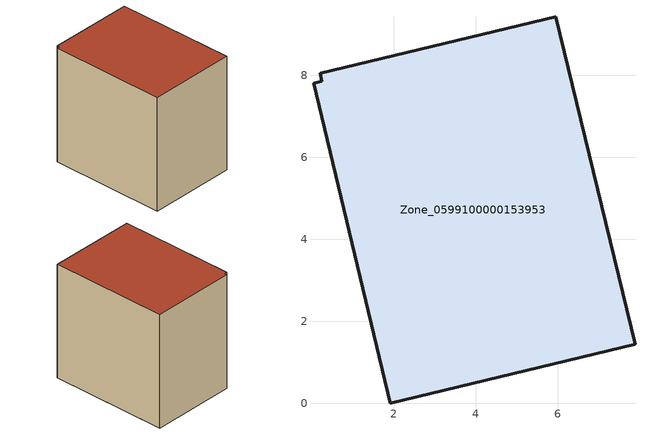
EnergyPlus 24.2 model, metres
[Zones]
Zone_0599100000153953
 floor ground (C_G): 0.2,8.04 5.95,9.42 7.88,1.44 1.91,0 0.04,7.81 0.24,7.86 z0
 wall outside (C_F): 7.88,1.44 5.95,9.42 0.2,8.04 0.24,7.86 0.04,7.81 1.91,0 7.88,1.44 z0:7.98
 roof outside (C_R): 5.95,9.42 0.2,8.04 0.24,7.86 0.04,7.81 1.91,0 7.88,1.44 z7.98
[BUILDING]
Pand.0599100000153953: North Axis=0; Terrain=City; Loads Convergence Tolerance Value=0.04; Temperature Convergence Tolerance Value=0.4; Solar Distribution=FullExterior; Maximum Number of Warmup Days=25; Minimum Number of Warmup Days=1
[Site:Location]
Rotterdam.The.Hague.AP_ZH_NLD Design_Conditions: Latitude=51.96; Longitude=4.45; Time Zone=1; Elevation=-4.5
[SITE:GROUNDTEMPERATURE:BUILDINGSURFACE]
18, 18, 18, 18, 18, 18, 18, 18, 18, 18, 18, 18
[MATERIAL] Thermal Absorptance=0.9; Solar Absorptance=0.7; Visible Absorptance=0.7
Name | Roughness | Thickness | Conductivity | Density | Specific Heat
G.TI.1965-1974 | MediumSmooth | 0.15 | 0.882353 | 540 | 1210
F.TI.1965-1974 | Rough | 0.3 | 0.697674 | 1920 | 840
R.TI.1965-1974 | MediumRough | 0.2 | 0.232558 | 1500 | 1000
[CONSTRUCTION]
C_G: G.TI.1965-1974
C_F: F.TI.1965-1974
C_R: R.TI.1965-1974
[ZONE]
Zone_0599100000153953: Type=1; Multiplier=1; Ceiling Height=Autocalculate; Volume=Autocalculate; Floor Area=autocalculate; Part of Total Floor Area=Yes
[ZONEINFILTRATION:DESIGNFLOWRATE]
Infil_Zone_0599100000153953: Zone or ZoneList or Space or SpaceList=Zone_0599100000153953; Schedule=AlwaysOn; Design Flow Rate Calculation Method=Flow/Area; Flow Rate per Floor Area=0.003; Constant Term Coefficient=1; Temperature Term Coefficient=0; Velocity Term Coefficient=0; Velocity Squared Term Coefficient=0
[HVACTEMPLATE:ZONE:IDEALLOADSAIRSYSTEM]
Zone_0599100000153953: Maximum Heating Supply Air Temperature=50; Minimum Cooling Supply Air Temperature=13; Maximum Heating Supply Air Humidity Ratio=0.0156; Minimum Cooling Supply Air Humidity Ratio=0.0077; Heating Limit=NoLimit; Cooling Limit=NoLimit; Dehumidification Control Type=ConstantSensibleHeatRatio; Cooling Sensible Heat Ratio=0.7; Dehumidification Setpoint=60; Humidification Control Type=None; Humidification Setpoint=30; Outdoor Air Method=None; Outdoor Air Flow Rate per Person=0.00944; Outdoor Air Flow Rate per Zone Floor Area=0; Outdoor Air Flow Rate per Zone=0; Demand Controlled Ventilation Type=None; Outdoor Air Economizer Type=NoEconomizer; Heat Recovery Type=None; Sensible Heat Recovery Effectiveness=0.7; Latent Heat Recovery Effectiveness=0.65
[ZONECONTROL:THERMOSTAT]
ThermostatControl_Zone_0599100000153953: Zone or ZoneList=Zone_0599100000153953; Control Type Schedule=DualSetpointControlType; Control 1=Thermostat_Zone_0599100000153953; Temperature Difference Between Cutout And Setpoint=0
[THERMOSTATSETPOINT:DUALSETPOINT]
Thermostat_Zone_0599100000153953: Heating Setpoint Temperature Schedule=HeatingSetpoint_Zone_0599100000153953; Cooling Setpoint Temperature Schedule=CoolingSetpoint_Zone_0599100000153953
[SCHEDULE:COMPACT]
HeatingSetpoint_Zone_0599100000153953: Through: 12/31, For: AllDays, Until: 24:00, 21
CoolingSetpoint_Zone_0599100000153953: Through: 12/31, For: AllDays, Until: 24:00, 24
DualSetpointControlType: Through: 12/31, For: AllDays, Until: 24:00, 4
AlwaysOn: Through: 12/31, For: AllDays, Until: 24:00, 1
